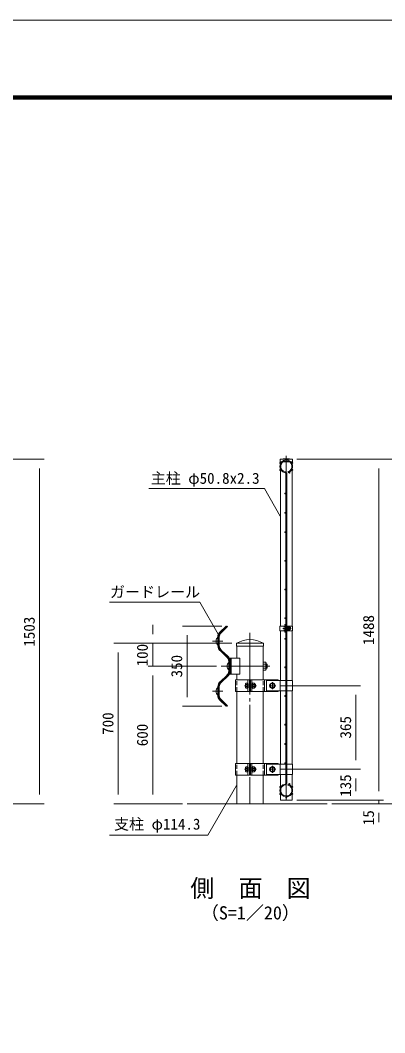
# Model space of a CAD drawing. Units: millimetres, scale not verified. Extents: x -6299 to 6301, y -4455 to 4455.
# Drawn here: x -1135 to 455, y 36 to 4455 of the extents above; entities that cross this region are included whole.
import ezdxf
from ezdxf.enums import TextEntityAlignment as Align

# ---------------------------------------------------------------- set-up
doc = ezdxf.new("R2010")
doc.units = ezdxf.units.MM
doc.header["$LTSCALE"] = 15
doc.linetypes.add('DASHED1', pattern=[1.8, 1.2, -0.6])
doc.linetypes.add('LONG_CHAIN', pattern=[21, 18, -1, 1, -1])
for name, color, linetype, lineweight in [('0-0_D-STR-TXT', 7, 'Continuous', 9), ('0-1_D-TTL', 7, 'Continuous', 9), ('0-2_D-TTL-TXT', 7, 'Continuous', 9), ('0-3_D-STR2', 7, 'Continuous', 9), ('0-4_D-STR-DIM', 7, 'Continuous', 9), ('0-5_0', 7, 'Continuous', 9), ('0-6_D-STR1', 1, 'Continuous', 9), ('0-7_D-BMK', 2, 'LONG_CHAIN', 9), ('0-8_D-STR3', 3, 'Continuous', 9), ('0-A_GR', 7, 'Continuous', 9), ('0-B_2', 7, 'Continuous', 9)]:
    doc.layers.add(name, color=color, linetype=linetype, lineweight=lineweight)
doc.styles.add('ＭＳ ゴシック', font='')
doc.styles.get('ＭＳ ゴシック').set_extended_font_data('MS Gothic')

msp = doc.modelspace()

# ---------------------------------------------------------------- linework, layer by layer
at = {"layer": '0-0_D-STR-TXT'}
for points in [[(-575.14, 2410.88), (-70.22, 2410.88), (-1.18, 2291.31)], [(-745.72, 1914.96), (-352.51, 1914.96), (-272.37, 1776.15)], [(-746.11, 898.78), (-316.65, 898.78), (-191.48, 1115.57)]]:
    msp.add_lwpolyline(points, dxfattribs=at)
at = {"layer": '0-1_D-TTL', "color": 2}
msp.add_lwpolyline([(-6298.99, 4455), (6301.01, 4455), (6301.01, -4455), (-6298.99, -4455)], close=True, dxfattribs=at)
at = {"layer": '0-1_D-TTL'}
for points in [[(-5893.99, 4125), (5896.01, 4125), (5896.01, -4125), (-5893.99, -4125)], [(-5890.24, 4121.25), (5892.26, 4121.25), (5892.26, -4121.25), (-5890.24, -4121.25)], [(-5886.49, 4117.5), (5888.51, 4117.5), (5888.51, -4117.5), (-5886.49, -4117.5)], [(-5882.74, 4113.75), (5884.76, 4113.75), (5884.76, -4113.75), (-5882.74, -4113.75)], [(-5878.99, 4110), (5881.01, 4110), (5881.01, -4110), (-5878.99, -4110)]]:
    msp.add_lwpolyline(points, close=True, dxfattribs=at)
at = {"layer": '0-3_D-STR2'}
for p, q in [((23.42, 1125.21), (23.42, 2476.94)), ((27.02, 1125.21), (27.02, 2476.94)), ((32.19, 2484.7), (33.22, 2481.25)), ((32.19, 1117.46), (33.22, 1120.91))]:
    msp.add_line(p, q, dxfattribs=at)
for centre in [(-0.98, 2523.2), (25.22, 2538.33), (51.41, 2523.2), (-0.98, 2492.95), (38.53, 2480.92), (51.41, 2492.95), (21.17, 2390.08), (21.17, 2305.58), (21.17, 2221.08), (21.17, 2096.08), (21.17, 1971.08), (21.17, 1846.08), (21.17, 1846.08), (21.17, 1816.08), (21.17, 1786.08), (21.17, 1756.08), (21.17, 1631.08), (21.17, 1506.08), (21.17, 1381.08), (21.17, 1296.58), (21.17, 1212.08), (-0.98, 1109.2), (38.53, 1121.24), (51.41, 1109.2), (-0.98, 1078.95), (25.22, 1063.83), (51.41, 1078.95)]:
    msp.add_circle(centre, 2.25, dxfattribs=at)
for centre, radius, start, end in [((25.22, 2508.08), 28, 286.60421, 260.16066), ((25.22, 2508.08), 24.4, 286.60421, 260.16066), ((19.82, 2476.94), 3.6, 0, 80.16066), ((19.82, 2476.94), 7.2, 0, 80.16066), ((25.22, 1094.08), 28, 99.83934, 73.39579), ((25.22, 1094.08), 24.4, 99.83934, 73.39579), ((19.82, 1125.21), 3.6, 279.83934, 0), ((19.82, 1125.21), 7.2, 279.83934, 0)]:
    msp.add_arc(centre, radius, start, end, dxfattribs=at)
at = {"layer": '0-4_D-STR-DIM'}
for p, q in [((-1471.11, 2539.08), (-1031.11, 2539.08)), ((71.81, 2539.08), (449.1, 2539.08)), ((71.82, 2539.08), (549.1, 2539.08)), ((-1051.11, 1076.08), (-1051.11, 2499.08)), ((429.1, 1091.08), (429.1, 2499.08)), ((-557.71, 1776.08), (-557.71, 1816.08)), ((-256.6, 1811.11), (-427.71, 1811.11)), ((-407.71, 1771.11), (-407.71, 1501.04)), ((-212.09, 1736.08), (-727.71, 1736.08)), ((-212.09, 1736.08), (-577.71, 1736.08)), ((-557.71, 1636.08), (-557.71, 1736.08)), ((-707.71, 1076.08), (-707.71, 1696.08)), ((-279.48, 1636.08), (-577.71, 1636.08)), ((-299.48, 1636.08), (-577.71, 1636.08)), ((-557.71, 1076.08), (-557.71, 1596.08)), ((-557.71, 1596.08), (-557.71, 1556.08)), ((-0.18, 1551.08), (349.1, 1551.08)), ((329.1, 1226.08), (329.1, 1511.08)), ((-256.6, 1461.04), (-427.71, 1461.04)), ((-0.18, 1186.08), (349.1, 1186.08)), ((-0.18, 1186.08), (349.1, 1186.08)), ((329.1, 1091.08), (329.1, 1146.08)), ((429.1, 1091.08), (429.1, 1131.08)), ((-1471.11, 1036.08), (-1031.11, 1036.08)), ((-427.71, 1036.08), (-727.71, 1036.08)), ((-427.71, 1036.08), (-577.71, 1036.08)), ((70.62, 1051.08), (349.1, 1051.08)), ((70.62, 1051.08), (449.1, 1051.08)), ((70.62, 1051.08), (449.1, 1051.08)), ((224.1, 1036.08), (449.1, 1036.08)), ((224.1, 1036.08), (549.1, 1036.08)), ((429.1, 1036.08), (429.1, 1051.08)), ((429.1, 996.08), (429.1, 956.08))]:
    msp.add_line(p, q, dxfattribs=at)
at = {"layer": '0-5_0'}
for p, q in [((-152.13, 1559.31), (-152.13, 1542.85)), ((-150.56, 1562.03), (-144.13, 1562.03)), ((-150.56, 1556.58), (-144.13, 1556.58)), ((-144.13, 1563.08), (-144.13, 1539.08)), ((-144.13, 1563.08), (-141.83, 1563.08)), ((-130.83, 1576.08), (-10.18, 1576.08)), ((-124.83, 1563.08), (-122.53, 1563.08)), ((-122.53, 1563.08), (-122.53, 1539.08)), ((-114.11, 1562.03), (-122.53, 1562.03)), ((-114.11, 1556.58), (-122.53, 1556.58)), ((-112.53, 1559.31), (-112.53, 1542.85)), ((-112.53, 1557.08), (-110.63, 1557.08)), ((-112.53, 1555.58), (-109.13, 1555.58)), ((-112.53, 1546.58), (-109.13, 1546.58)), ((-110.63, 1557.08), (-110.63, 1545.08)), ((-110.63, 1557.08), (-109.13, 1555.58)), ((-110.63, 1545.08), (-109.13, 1546.58)), ((-109.13, 1555.58), (-109.13, 1546.58)), ((-61.15, 1571.58), (-61.15, 1530.58)), ((52.33, 1573.58), (-59.15, 1573.58)), ((-35.18, 1562.03), (-44.68, 1556.58)), ((-44.68, 1556.58), (-44.68, 1545.57)), ((-35.18, 1562.03), (-25.68, 1556.58)), ((-25.68, 1556.58), (-25.68, 1545.57)), ((-10.18, 1576.08), (-10.18, 1573.58)), ((-1.15, 1573.58), (-1.15, 1528.58)), ((52.33, 1573.58), (52.33, 1528.58)), ((-150.56, 1545.57), (-144.13, 1545.57)), ((-150.56, 1540.13), (-144.13, 1540.13)), ((-144.13, 1539.08), (-141.83, 1539.08)), ((-130.83, 1526.08), (-10.18, 1526.08)), ((-124.83, 1539.08), (-122.53, 1539.08)), ((-114.11, 1545.57), (-122.53, 1545.57)), ((-114.11, 1540.13), (-122.53, 1540.13)), ((-112.53, 1545.08), (-110.63, 1545.08)), ((52.33, 1528.58), (-59.15, 1528.58)), ((-35.18, 1540.13), (-44.68, 1545.57)), ((-35.18, 1540.13), (-25.68, 1545.57)), ((-10.18, 1528.58), (-10.18, 1526.08)), ((-152.13, 1194.31), (-152.13, 1177.85)), ((-150.56, 1197.03), (-144.13, 1197.03)), ((-144.13, 1198.08), (-144.13, 1174.08)), ((-144.13, 1198.08), (-141.83, 1198.08)), ((-130.83, 1211.08), (-10.18, 1211.08)), ((-124.83, 1198.08), (-122.53, 1198.08)), ((-122.53, 1198.08), (-122.53, 1174.08)), ((-114.11, 1197.03), (-122.53, 1197.03)), ((-112.53, 1194.31), (-112.53, 1177.85)), ((-61.15, 1206.58), (-61.15, 1165.58)), ((52.33, 1208.58), (-59.15, 1208.58)), ((-35.18, 1197.03), (-44.68, 1191.58)), ((-35.18, 1197.03), (-25.68, 1191.58)), ((-10.18, 1211.08), (-10.18, 1208.58)), ((-1.15, 1208.58), (-1.15, 1163.58)), ((52.33, 1208.58), (52.33, 1163.58)), ((-150.56, 1191.58), (-144.13, 1191.58)), ((-150.56, 1180.57), (-144.13, 1180.57)), ((-150.56, 1175.13), (-144.13, 1175.13)), ((-144.13, 1174.08), (-141.83, 1174.08)), ((-130.83, 1161.08), (-10.18, 1161.08)), ((-124.83, 1174.08), (-122.53, 1174.08)), ((-114.11, 1191.58), (-122.53, 1191.58)), ((-114.11, 1180.57), (-122.53, 1180.57)), ((-114.11, 1175.13), (-122.53, 1175.13)), ((-112.53, 1192.08), (-110.63, 1192.08)), ((-112.53, 1190.58), (-109.13, 1190.58)), ((-112.53, 1181.58), (-109.13, 1181.58)), ((-112.53, 1180.08), (-110.63, 1180.08)), ((-110.63, 1192.08), (-110.63, 1180.08)), ((-110.63, 1192.08), (-109.13, 1190.58)), ((-110.63, 1180.08), (-109.13, 1181.58)), ((-109.13, 1190.58), (-109.13, 1181.58)), ((52.33, 1163.58), (-59.15, 1163.58)), ((-44.68, 1191.58), (-44.68, 1180.57)), ((-35.18, 1175.13), (-44.68, 1180.57)), ((-35.18, 1175.13), (-25.68, 1180.57)), ((-25.68, 1191.58), (-25.68, 1180.57)), ((-10.18, 1163.58), (-10.18, 1161.08)), ((-407.71, 1036.08), (204.1, 1036.08))]:
    msp.add_line(p, q, dxfattribs=at)
for centre, radius in [((-35.18, 1551.08), 12), ((-35.18, 1551.08), 9.5), ((-35.18, 1186.08), 12), ((-35.18, 1186.08), 9.5)]:
    msp.add_circle(centre, radius, dxfattribs=at)
for centre, radius, start, end in [((-148.99, 1559.31), 3.14, 120, 240), ((-141.71, 1551.08), 10.42, 148.12432, 211.87568), ((-115.68, 1559.31), 3.14, 300, 60), ((-122.96, 1551.08), 10.42, 328.12432, 31.87568), ((-59.15, 1571.58), 2, 90, 180), ((-148.99, 1542.85), 3.14, 120, 240), ((-115.68, 1542.85), 3.14, 300, 60), ((-59.15, 1530.58), 2, 180, 270), ((-148.99, 1194.31), 3.14, 120, 240), ((-115.68, 1194.31), 3.14, 300, 60), ((-59.15, 1206.58), 2, 90, 180), ((-141.71, 1186.08), 10.42, 148.12432, 211.87568), ((-148.99, 1177.85), 3.14, 120, 240), ((-122.96, 1186.08), 10.42, 328.12432, 31.87568), ((-115.68, 1177.85), 3.14, 300, 60), ((-59.15, 1165.58), 2, 180, 270)]:
    msp.add_arc(centre, radius, start, end, dxfattribs=at)
at = {"layer": '0-6_D-STR1'}
for p, q in [((51.82, 2539.08), (-1.38, 2539.08)), ((-1.38, 2539.08), (-1.38, 2528.08)), ((51.82, 2528.08), (-1.38, 2528.08)), ((-0.18, 2528.08), (-0.18, 2525.31)), ((50.62, 2525.31), (50.62, 2528.08)), ((51.82, 2528.08), (51.82, 2539.08)), ((-0.18, 2490.85), (-0.18, 1811.08)), ((50.62, 1811.08), (50.62, 2490.85)), ((-0.18, 1791.08), (-0.18, 1573.58)), ((50.62, 1573.58), (50.62, 1791.08)), ((-0.18, 1528.58), (-0.18, 1208.58)), ((50.62, 1208.58), (50.62, 1528.58)), ((-0.18, 1163.58), (-0.18, 1111.31)), ((50.62, 1111.31), (50.62, 1163.58)), ((-0.18, 1076.85), (-0.18, 1051.08)), ((50.62, 1051.08), (50.62, 1076.85)), ((-0.18, 1051.08), (50.62, 1051.08))]:
    msp.add_line(p, q, dxfattribs=at)
msp.add_arc((25.22, 2422.65), 119.43, 77.13052, 102.86948, dxfattribs=at)
at = {"layer": '0-7_D-BMK'}
for p, q in [((25.22, 2554.08), (25.22, 1051.08)), ((-133.33, 1782.09), (-133.33, 1036.08)), ((10.8, 1801.08), (46.54, 1801.08)), ((-296.33, 1745.71), (-252.12, 1745.71)), ((-259.48, 1636.08), (-46.37, 1636.08)), ((-157.13, 1551.08), (-104.13, 1551.08)), ((-50.18, 1551.08), (-20.18, 1551.08)), ((-35.18, 1566.08), (-35.18, 1536.08)), ((-296.33, 1526.44), (-252.12, 1526.44)), ((-35.18, 1201.08), (-35.18, 1171.08)), ((-157.13, 1186.08), (-104.13, 1186.08)), ((-50.18, 1186.08), (-20.18, 1186.08))]:
    msp.add_line(p, q, dxfattribs=at)
at = {"layer": '0-8_D-STR3'}
for p, q in [((-2.48, 1811.08), (23.42, 1811.08)), ((-2.48, 1811.08), (-2.48, 1791.08)), ((-2.48, 1791.08), (23.42, 1791.08)), ((16.32, 1807.58), (16.32, 1794.58)), ((21.12, 1791.08), (21.12, 1811.08)), ((21.12, 1809.08), (21.12, 1793.08)), ((23.42, 1791.08), (23.42, 1811.08)), ((23.42, 1805.08), (27.02, 1805.08)), ((23.42, 1804.4), (27.02, 1804.4)), ((23.42, 1797.75), (27.02, 1797.75)), ((23.42, 1797.08), (27.02, 1797.08)), ((27.02, 1791.08), (27.02, 1811.08)), ((27.02, 1811.08), (52.92, 1811.08)), ((27.02, 1791.08), (52.92, 1791.08)), ((29.32, 1791.08), (29.32, 1811.08)), ((29.32, 1805.58), (29.7, 1808.74)), ((29.32, 1805.58), (29.32, 1796.58)), ((29.32, 1796.58), (29.7, 1793.42)), ((31.47, 1808.83), (29.8, 1808.83)), ((31.45, 1793.33), (29.8, 1793.33)), ((31.51, 1801.08), (31.51, 1808.8)), ((38.31, 1804.83), (31.51, 1804.83)), ((31.51, 1801.08), (31.51, 1793.35)), ((38.31, 1797.32), (31.51, 1797.32)), ((31.61, 1808.58), (31.57, 1808.75)), ((38.31, 1808.58), (31.61, 1808.58)), ((38.31, 1793.57), (31.61, 1793.57)), ((40.82, 1806.08), (40.82, 1796.08)), ((40.82, 1805.08), (44.12, 1805.08)), ((40.82, 1804.4), (44.44, 1804.4)), ((40.82, 1797.75), (44.44, 1797.75)), ((40.82, 1797.08), (44.12, 1797.08)), ((44.12, 1805.08), (44.12, 1797.08)), ((52.92, 1811.08), (52.92, 1791.08))]:
    msp.add_line(p, q, dxfattribs=at)
at = {"layer": '0-8_D-STR3', "color": 4, "linetype": 'DASHED1'}
for p, q in [((-190.48, 1526.08), (-190.48, 1576.08)), ((-76.18, 1526.08), (-76.18, 1576.08)), ((-190.48, 1161.08), (-190.48, 1211.08)), ((-76.18, 1161.08), (-76.18, 1211.08))]:
    msp.add_line(p, q, dxfattribs=at)
at = {"layer": '0-8_D-STR3'}
for centre, radius, start, end in [((29.8, 1808.73), 0.1, 90, 173), ((29.8, 1793.43), 0.1, 187, 270), ((31.45, 1793.43), 0.1, 270, 337.2244), ((31.47, 1808.73), 0.1, 15, 90), ((26.63, 1806.71), 5.32, 339.37322, 22.7756), ((26.63, 1795.45), 5.32, 337.2244, 20.62678), ((10.76, 1801.08), 21.19, 0, 10.20031), ((10.76, 1801.08), 21.19, 349.79969, 0), ((37.29, 1806.71), 2.13, 298.45309, 61.54691), ((32.55, 1801.08), 6.87, 0, 33.09348), ((32.55, 1801.08), 6.87, 326.90652, 0), ((37.29, 1795.45), 2.13, 298.45309, 61.54691), ((34.04, 1801.82), 8, 32.13463, 57.68315), ((34.04, 1800.33), 8, 302.31685, 327.86537), ((36.62, 1801.08), 8.5, 331.92751, 28.07249)]:
    msp.add_arc(centre, radius, start, end, dxfattribs=at)
for centre, start_param, end_param in [((21.12, 1807.58), 1.5707963, 3.1415927), ((21.12, 1794.58), 3.1415927, 4.712389)]:
    msp.add_ellipse(centre, major_axis=(4.8, 0), ratio=0.3125, start_param=start_param, end_param=end_param, dxfattribs=at)
at = {"layer": '0-A_GR'}
for p, q in [((-265.79, 1782.6), (-236.6, 1811.11)), ((-263.56, 1780.31), (-234.37, 1808.82)), ((-262.59, 1782.6), (-233.4, 1811.11)), ((-260.36, 1780.31), (-231.17, 1808.82)), ((-234.37, 1808.82), (-236.6, 1811.11)), ((-231.16, 1808.82), (-233.4, 1811.11)), ((-273.33, 1726.71), (-273.33, 1764.71)), ((-270.13, 1726.71), (-270.13, 1764.71)), ((-270.13, 1726.71), (-270.13, 1764.71)), ((-266.93, 1726.71), (-266.93, 1764.71)), ((-192.08, 1736.08), (-74.58, 1736.08)), ((-192.08, 1736.08), (-192.08, 1723.08)), ((-74.58, 1736.08), (-74.58, 1723.08)), ((-260.93, 1701.45), (-236.99, 1679.02)), ((-258.74, 1703.78), (-234.8, 1681.36)), ((-257.72, 1701.45), (-233.79, 1679.02)), ((-255.54, 1703.78), (-231.6, 1681.36)), ((-192.08, 1723.08), (-74.58, 1723.08)), ((-190.48, 1723.08), (-190.48, 1671.08)), ((-76.18, 1723.08), (-76.18, 1576.08)), ((-225.63, 1636.08), (-225.63, 1656.08)), ((-225.63, 1636.08), (-225.63, 1616.08)), ((-222.44, 1636.08), (-222.44, 1656.08)), ((-222.44, 1636.08), (-222.44, 1656.08)), ((-222.44, 1636.08), (-222.44, 1616.08)), ((-222.44, 1636.08), (-222.44, 1616.08)), ((-219.23, 1671.08), (-219.23, 1601.08)), ((-219.23, 1671.08), (-176.73, 1671.08)), ((-219.23, 1636.08), (-219.23, 1656.08)), ((-219.23, 1636.08), (-219.23, 1616.08)), ((-214.74, 1671.08), (-214.74, 1601.08)), ((-176.73, 1671.08), (-176.73, 1601.08)), ((-65.68, 1653.37), (-76.19, 1653.37)), ((-58.18, 1644.71), (-76.19, 1644.71)), ((-63.16, 1649.05), (-65.66, 1653.38)), ((-63.18, 1649.05), (-63.18, 1623.11)), ((-260.94, 1570.71), (-237, 1593.13)), ((-258.75, 1568.37), (-234.81, 1590.8)), ((-257.73, 1570.7), (-233.79, 1593.13)), ((-255.55, 1568.37), (-231.61, 1590.8)), ((-219.23, 1601.08), (-176.73, 1601.08)), ((-190.48, 1601.08), (-190.48, 1576.08)), ((-58.18, 1627.44), (-76.19, 1627.44)), ((-65.68, 1618.78), (-76.19, 1618.78)), ((-63.17, 1623.11), (-65.67, 1618.77)), ((-196.48, 1576.08), (-196.48, 1526.08)), ((-196.48, 1576.08), (-135.83, 1576.08)), ((-141.83, 1576.08), (-141.83, 1526.08)), ((-135.83, 1576.08), (-135.83, 1526.08)), ((-130.83, 1576.08), (-130.83, 1526.08)), ((-124.83, 1576.08), (-124.83, 1526.08)), ((-70.18, 1576.08), (-70.18, 1526.08)), ((-273.33, 1545.44), (-273.33, 1507.43)), ((-270.13, 1545.44), (-270.13, 1507.43)), ((-270.13, 1545.44), (-270.13, 1507.43)), ((-266.93, 1545.44), (-266.93, 1507.43)), ((-196.48, 1526.08), (-135.83, 1526.08)), ((-190.48, 1526.08), (-190.48, 1211.08)), ((-76.18, 1526.08), (-76.18, 1211.08)), ((-265.79, 1489.55), (-236.6, 1461.04)), ((-263.55, 1491.84), (-234.36, 1463.33)), ((-262.59, 1489.55), (-233.4, 1461.03)), ((-260.35, 1491.84), (-231.16, 1463.33)), ((-234.35, 1463.34), (-236.59, 1461.05)), ((-231.15, 1463.35), (-233.38, 1461.06)), ((-196.48, 1211.08), (-196.48, 1161.08)), ((-196.48, 1211.08), (-135.83, 1211.08)), ((-141.83, 1211.08), (-141.83, 1161.08)), ((-135.83, 1211.08), (-135.83, 1161.08)), ((-130.83, 1211.08), (-130.83, 1161.08)), ((-124.83, 1211.08), (-124.83, 1161.08)), ((-70.18, 1211.08), (-70.18, 1161.08)), ((-196.48, 1161.08), (-135.83, 1161.08)), ((-190.48, 1161.08), (-190.48, 1036.08)), ((-76.18, 1161.08), (-76.18, 1036.08))]:
    msp.add_line(p, q, dxfattribs=at)
at = {"layer": '0-A_GR', "color": 4, "linetype": 'DASHED1'}
for p, q in [((-141.83, 1557.08), (-124.83, 1557.08)), ((-141.83, 1545.08), (-124.83, 1545.08)), ((-141.83, 1192.08), (-124.83, 1192.08)), ((-141.83, 1180.08), (-124.83, 1180.08))]:
    msp.add_line(p, q, dxfattribs=at)
at = {"layer": '0-A_GR'}
for centre, radius, start, end in [((-248.33, 1764.71), 25, 134.32212, 180.00002), ((-245.13, 1764.71), 25, 134.32212, 180.00002), ((-248.33, 1764.71), 21.8, 134.32212, 180.00002), ((-245.13, 1764.71), 21.8, 134.32212, 180.00002), ((-260.32, 1745.71), 21.02, 128.26718, 231.7328), ((-241.34, 1726.71), 32, 179.99996, 232.46942), ((-241.34, 1726.71), 28.8, 179.99996, 232.46942), ((-238.13, 1726.71), 32, 179.99996, 232.46942), ((-238.13, 1726.71), 28.8, 179.99996, 232.46942), ((-254.43, 1656.08), 32, 0, 52.46964), ((-251.24, 1656.08), 32, 0, 52.46964), ((-254.43, 1656.08), 28.8, 0, 52.46964), ((-251.24, 1656.08), 28.8, 0, 52.46964), ((-212.62, 1636.08), 21.02, 128.26718, 231.7328), ((-68.19, 1649.05), 5, 299.99843, 0.00004), ((-79.36, 1636.08), 16.18, 327.72242, 32.2776), ((-254.43, 1616.08), 28.8, 307.53036, 0), ((-254.43, 1616.08), 32, 307.53036, 0), ((-251.24, 1616.08), 28.8, 307.53036, 0), ((-251.24, 1616.08), 32, 307.53036, 0), ((-68.19, 1623.11), 5, 359.99998, 60.00163), ((-241.34, 1545.44), 32, 127.53056, 180.00002), ((-241.34, 1545.44), 28.8, 127.53056, 180.00002), ((-238.13, 1545.44), 32, 127.53056, 180.00002), ((-238.13, 1545.44), 28.8, 127.53056, 180.00002), ((-260.32, 1526.43), 21.02, 128.26718, 231.7328), ((-248.33, 1507.43), 25, 179.99996, 225.67786), ((-248.33, 1507.43), 21.8, 179.99996, 225.67786), ((-245.13, 1507.43), 25, 179.99996, 225.67786), ((-245.13, 1507.43), 21.8, 179.99996, 225.67786)]:
    msp.add_arc(centre, radius, start, end, dxfattribs=at)
at = {"layer": '0-B_2'}
msp.add_line((-58.18, 1644.71), (-58.18, 1627.44), dxfattribs=at)
msp.add_arc((-133.33, 1636.22), 115.86, 59.53097, 120.46903, dxfattribs=at)

# ---------------------------------------------------------------- texts
at = {"layer": '0-0_D-STR-TXT', "style": 'ＭＳ ゴシック'}
for s, p in [('主柱 φ50.8x2.3', (-566.34, 2417.63)), ('ガードレール', (-744.04, 1921.7)), ('支柱 φ114.3', (-726.35, 908.58))]:
    msp.add_text(s, height=48.06, dxfattribs=at).set_placement(p, align=Align.BOTTOM_LEFT)
at = {"layer": '0-2_D-TTL-TXT', "style": 'ＭＳ ゴシック'}
for s, height, p in [('側\u3000面\u3000図', 76.98, (-393.23, 605.6)), ('（S=1／20）', 57.73, (-347.75, 513.63))]:
    msp.add_text(s, height=height, dxfattribs=at).set_placement(p, align=Align.BOTTOM_LEFT)
at = {"layer": '0-4_D-STR-DIM', "style": 'ＭＳ ゴシック'}
for s, p in [('1488', (422.35, 1728.55)), ('1503', (-1057.85, 1721.33)), ('100', (-564.46, 1635.43)), ('350', (-414.46, 1587.2)), ('700', (-714.46, 1336.58)), ('365', (322.35, 1320.35)), ('600', (-564.46, 1286.83)), ('135', (322.35, 1066.08)), ('15', (422.35, 942.33))]:
    msp.add_text(s, height=48.06, rotation=90, dxfattribs=at).set_placement(p, align=Align.BOTTOM_LEFT)

doc.saveas('drawing.dxf')
